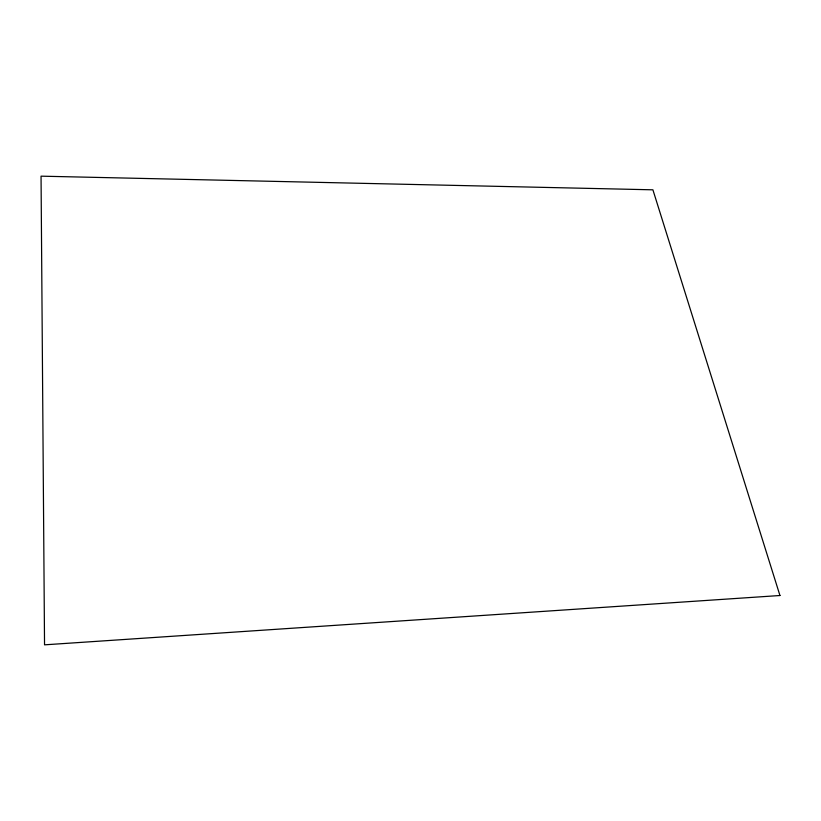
<?xml version="1.0" encoding="UTF-8"?>
<svg xmlns="http://www.w3.org/2000/svg" width="821" height="821" viewBox="0 0 821 821"><rect width="100%" height="100%" fill="white"/><g stroke="black" fill="none" stroke-linecap="round" stroke-linejoin="round"><path stroke-width="1.23" d="M779.95 595.512L44.539 644.834L41.05 176.166L652.9 189.815L779.95 595.512"/></g></svg>
